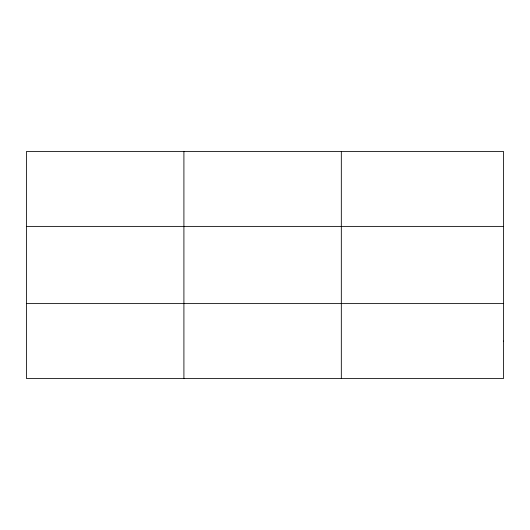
<?xml version="1.0" encoding="UTF-8"?>
<svg xmlns="http://www.w3.org/2000/svg" width="530" height="530" viewBox="0 0 530 530"><rect width="100%" height="100%" fill="white"/><g stroke="black" fill="none" stroke-linecap="round" stroke-linejoin="round"><path stroke-width="0.79" d="M183.91 151.447L183.91 378.552M341.32 151.447L341.32 378.552M26.5 226.389L503.5 226.389M26.5 303.61L503.5 303.61M503.5 341.082L503.5 378.552L26.5 378.552L26.5 151.447L503.5 151.447L503.5 341.082"/></g></svg>
